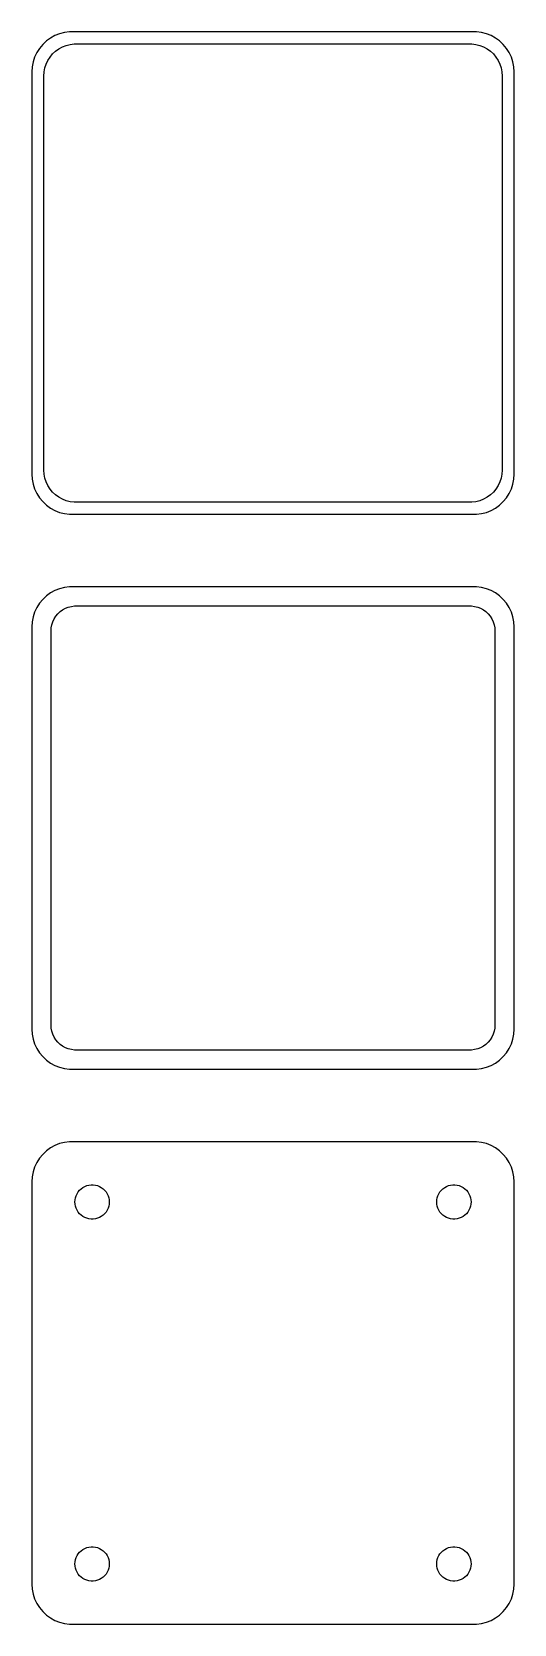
# Model space of a CAD drawing. Header units: metres. Extents: x -30 to 30, y 177 to 375.
import ezdxf

# ---------------------------------------------------------------- set-up
doc = ezdxf.new("R2010")
doc.units = ezdxf.units.M

msp = doc.modelspace()

# ---------------------------------------------------------------- linework, layer by layer
for p, q in [((-27.6791, 374.222), (-28.1871, 373.853)), ((-27.1289, 374.524), (-27.6791, 374.222)), ((-26.5451, 374.755), (-27.1289, 374.524)), ((-25.9369, 374.911), (-26.5451, 374.755)), ((-25.3139, 374.99), (-25.9369, 374.911)), ((25.3139, 374.99), (-25.3139, 374.99)), ((25.9369, 374.911), (25.3139, 374.99)), ((26.5451, 374.755), (25.9369, 374.911)), ((27.1289, 374.524), (26.5451, 374.755)), ((27.6791, 374.222), (27.1289, 374.524)), ((28.1871, 373.853), (27.6791, 374.222)), ((-29.3815, 372.409), (-29.6489, 371.841)), ((-29.0451, 372.939), (-29.3815, 372.409)), ((-28.6448, 373.423), (-29.0451, 372.939)), ((-28.1871, 373.853), (-28.6448, 373.423)), ((-27.7361, 371.851), (-27.4159, 372.238)), ((-27.4159, 372.238), (-27.0497, 372.582)), ((-27.0497, 372.582), (-26.6433, 372.877)), ((-26.6433, 372.877), (-26.2031, 373.119)), ((-26.2031, 373.119), (-25.7361, 373.304)), ((-25.7361, 373.304), (-25.2495, 373.429)), ((-25.2495, 373.429), (-24.7512, 373.492)), ((-24.7512, 373.492), (24.7512, 373.492)), ((24.7512, 373.492), (25.2495, 373.429)), ((25.2495, 373.429), (25.7361, 373.304)), ((25.7361, 373.304), (26.2031, 373.119)), ((26.2031, 373.119), (26.6433, 372.877)), ((26.6433, 372.877), (27.0497, 372.582)), ((27.0497, 372.582), (27.4159, 372.238)), ((27.4159, 372.238), (27.7361, 371.851)), ((28.6448, 373.423), (28.1871, 373.853)), ((29.0451, 372.939), (28.6448, 373.423)), ((29.3815, 372.409), (29.0451, 372.939)), ((29.6489, 371.841), (29.3815, 372.409)), ((-29.9606, 370.627), (-30, 370)), ((-29.8429, 371.243), (-29.9606, 370.627)), ((-29.6489, 371.841), (-29.8429, 371.243)), ((-28.4684, 370.001), (-28.3743, 370.495)), ((-28.3743, 370.495), (-28.2191, 370.972)), ((-28.2191, 370.972), (-28.0052, 371.427)), ((-28.0052, 371.427), (-27.7361, 371.851)), ((27.7361, 371.851), (28.0052, 371.427)), ((28.0052, 371.427), (28.2191, 370.972)), ((28.2191, 370.972), (28.3743, 370.495)), ((28.3743, 370.495), (28.4684, 370.001)), ((29.8429, 371.243), (29.6489, 371.841)), ((29.9606, 370.627), (29.8429, 371.243)), ((30, 370), (29.9606, 370.627)), ((-30, 370), (-30, 320)), ((-28.5, 369.5), (-28.4684, 370.001)), ((-28.5, 320.5), (-28.5, 369.5)), ((28.4684, 370.001), (28.5, 369.5)), ((28.5, 369.5), (28.5, 320.5)), ((30, 320), (30, 370)), ((-30, 320), (-29.9606, 319.373)), ((-29.9606, 319.373), (-29.8429, 318.757)), ((-29.8429, 318.757), (-29.6489, 318.159)), ((-28.4684, 319.999), (-28.5, 320.5)), ((-28.3743, 319.505), (-28.4684, 319.999)), ((-28.2191, 319.028), (-28.3743, 319.505)), ((-28.0052, 318.573), (-28.2191, 319.028)), ((28.2191, 319.028), (28.0052, 318.573)), ((28.3743, 319.505), (28.2191, 319.028)), ((28.4684, 319.999), (28.3743, 319.505)), ((28.5, 320.5), (28.4684, 319.999)), ((29.6489, 318.159), (29.8429, 318.757)), ((29.8429, 318.757), (29.9606, 319.373)), ((29.9606, 319.373), (30, 320)), ((-29.6489, 318.159), (-29.3815, 317.591)), ((-29.3815, 317.591), (-29.0451, 317.061)), ((-29.0451, 317.061), (-28.6448, 316.577)), ((-27.7361, 318.149), (-28.0052, 318.573)), ((-27.4159, 317.762), (-27.7361, 318.149)), ((-27.0497, 317.418), (-27.4159, 317.762)), ((-26.6433, 317.123), (-27.0497, 317.418)), ((-26.2031, 316.881), (-26.6433, 317.123)), ((-25.7361, 316.696), (-26.2031, 316.881)), ((26.2031, 316.881), (25.7361, 316.696)), ((26.6433, 317.123), (26.2031, 316.881)), ((27.0497, 317.418), (26.6433, 317.123)), ((27.4159, 317.762), (27.0497, 317.418)), ((27.7361, 318.149), (27.4159, 317.762)), ((28.0052, 318.573), (27.7361, 318.149)), ((28.6448, 316.577), (29.0451, 317.061)), ((29.0451, 317.061), (29.3815, 317.591)), ((29.3815, 317.591), (29.6489, 318.159)), ((-28.6448, 316.577), (-28.1871, 316.147)), ((-28.1871, 316.147), (-27.6791, 315.778)), ((-27.6791, 315.778), (-27.1289, 315.476)), ((-27.1289, 315.476), (-26.5451, 315.245)), ((-26.5451, 315.245), (-25.9369, 315.089)), ((-25.9369, 315.089), (-25.3139, 315.01)), ((-25.2495, 316.571), (-25.7361, 316.696)), ((-25.3139, 315.01), (25.3139, 315.01)), ((-24.7512, 316.508), (-25.2495, 316.571)), ((24.7512, 316.508), (-24.7512, 316.508)), ((25.2495, 316.571), (24.7512, 316.508)), ((25.7361, 316.696), (25.2495, 316.571)), ((25.3139, 315.01), (25.9369, 315.089)), ((25.9369, 315.089), (26.5451, 315.245)), ((26.5451, 315.245), (27.1289, 315.476)), ((27.1289, 315.476), (27.6791, 315.778)), ((27.6791, 315.778), (28.1871, 316.147)), ((28.1871, 316.147), (28.6448, 316.577)), ((-27.6791, 305.222), (-28.1871, 304.853)), ((-27.1289, 305.524), (-27.6791, 305.222)), ((-26.5451, 305.755), (-27.1289, 305.524)), ((-25.9369, 305.911), (-26.5451, 305.755)), ((-25.3139, 305.99), (-25.9369, 305.911)), ((25.3139, 305.99), (-25.3139, 305.99)), ((25.9369, 305.911), (25.3139, 305.99)), ((26.5451, 305.755), (25.9369, 305.911)), ((27.1289, 305.524), (26.5451, 305.755)), ((27.6791, 305.222), (27.1289, 305.524)), ((28.1871, 304.853), (27.6791, 305.222)), ((-29.3815, 303.409), (-29.6489, 302.841)), ((-29.0451, 303.939), (-29.3815, 303.409)), ((-28.6448, 304.423), (-29.0451, 303.939)), ((-28.1871, 304.853), (-28.6448, 304.423)), ((-26.4842, 302.899), (-26.168, 303.128)), ((-26.168, 303.128), (-25.8254, 303.317)), ((-25.8254, 303.317), (-25.4619, 303.461)), ((-25.4619, 303.461), (-25.0833, 303.558)), ((-25.0833, 303.558), (-24.6954, 303.607)), ((-24.6954, 303.607), (24.6954, 303.607)), ((24.6954, 303.607), (25.0833, 303.558)), ((25.0833, 303.558), (25.4619, 303.461)), ((25.4619, 303.461), (25.8254, 303.317)), ((25.8254, 303.317), (26.168, 303.128)), ((26.168, 303.128), (26.4842, 302.899)), ((28.6448, 304.423), (28.1871, 304.853)), ((29.0451, 303.939), (28.6448, 304.423)), ((29.3815, 303.409), (29.0451, 303.939)), ((29.6489, 302.841), (29.3815, 303.409)), ((-29.9606, 301.627), (-30, 301)), ((-30, 301), (-30, 251)), ((-29.8429, 302.243), (-29.9606, 301.627)), ((-29.6489, 302.841), (-29.8429, 302.243)), ((-27.5884, 300.89), (-27.5151, 301.274)), ((-27.5151, 301.274), (-27.3943, 301.646)), ((-27.3943, 301.646), (-27.2279, 302)), ((-27.2279, 302), (-27.0184, 302.33)), ((-27.0184, 302.33), (-26.7692, 302.631)), ((-26.7692, 302.631), (-26.4842, 302.899)), ((26.4842, 302.899), (26.7692, 302.631)), ((26.7692, 302.631), (27.0184, 302.33)), ((27.0184, 302.33), (27.2279, 302)), ((27.2279, 302), (27.3943, 301.646)), ((27.3943, 301.646), (27.5151, 301.274)), ((27.5151, 301.274), (27.5884, 300.89)), ((29.8429, 302.243), (29.6489, 302.841)), ((29.9606, 301.627), (29.8429, 302.243)), ((30, 301), (29.9606, 301.627)), ((30, 251), (30, 301)), ((-27.6129, 300.5), (-27.5884, 300.89)), ((-27.6129, 251.5), (-27.6129, 300.5)), ((27.5884, 300.89), (27.6129, 300.5)), ((27.6129, 300.5), (27.6129, 251.5)), ((-27.5884, 251.11), (-27.6129, 251.5)), ((27.6129, 251.5), (27.5884, 251.11)), ((-30, 251), (-29.9606, 250.373)), ((-29.9606, 250.373), (-29.8429, 249.757)), ((-29.8429, 249.757), (-29.6489, 249.159)), ((-27.5151, 250.726), (-27.5884, 251.11)), ((-27.3943, 250.354), (-27.5151, 250.726)), ((-27.2279, 250), (-27.3943, 250.354)), ((-27.0184, 249.67), (-27.2279, 250)), ((-26.7692, 249.369), (-27.0184, 249.67)), ((27.0184, 249.67), (26.7692, 249.369)), ((27.2279, 250), (27.0184, 249.67)), ((27.3943, 250.354), (27.2279, 250)), ((27.5151, 250.726), (27.3943, 250.354)), ((27.5884, 251.11), (27.5151, 250.726)), ((29.6489, 249.159), (29.8429, 249.757)), ((29.8429, 249.757), (29.9606, 250.373)), ((29.9606, 250.373), (30, 251)), ((-29.6489, 249.159), (-29.3815, 248.591)), ((-29.3815, 248.591), (-29.0451, 248.061)), ((-29.0451, 248.061), (-28.6448, 247.577)), ((-28.6448, 247.577), (-28.1871, 247.147)), ((-26.4842, 249.101), (-26.7692, 249.369)), ((-26.168, 248.872), (-26.4842, 249.101)), ((-25.8254, 248.683), (-26.168, 248.872)), ((-25.4619, 248.539), (-25.8254, 248.683)), ((-25.0833, 248.442), (-25.4619, 248.539)), ((-24.6954, 248.393), (-25.0833, 248.442)), ((24.6954, 248.393), (-24.6954, 248.393)), ((25.0833, 248.442), (24.6954, 248.393)), ((25.4619, 248.539), (25.0833, 248.442)), ((25.8254, 248.683), (25.4619, 248.539)), ((26.168, 248.872), (25.8254, 248.683)), ((26.4842, 249.101), (26.168, 248.872)), ((26.7692, 249.369), (26.4842, 249.101)), ((28.1871, 247.147), (28.6448, 247.577)), ((28.6448, 247.577), (29.0451, 248.061)), ((29.0451, 248.061), (29.3815, 248.591)), ((29.3815, 248.591), (29.6489, 249.159)), ((-28.1871, 247.147), (-27.6791, 246.778)), ((-27.6791, 246.778), (-27.1289, 246.476)), ((-27.1289, 246.476), (-26.5451, 246.245)), ((-26.5451, 246.245), (-25.9369, 246.089)), ((-25.9369, 246.089), (-25.3139, 246.01)), ((-25.3139, 246.01), (25.3139, 246.01)), ((25.3139, 246.01), (25.9369, 246.089)), ((25.9369, 246.089), (26.5451, 246.245)), ((26.5451, 246.245), (27.1289, 246.476)), ((27.1289, 246.476), (27.6791, 246.778)), ((27.6791, 246.778), (28.1871, 247.147)), ((-28.1871, 235.853), (-28.6448, 235.423)), ((-27.6791, 236.222), (-28.1871, 235.853)), ((-27.1289, 236.524), (-27.6791, 236.222)), ((-26.5451, 236.755), (-27.1289, 236.524)), ((-25.9369, 236.911), (-26.5451, 236.755)), ((-25.3139, 236.99), (-25.9369, 236.911)), ((25.3139, 236.99), (-25.3139, 236.99)), ((25.9369, 236.911), (25.3139, 236.99)), ((26.5451, 236.755), (25.9369, 236.911)), ((27.1289, 236.524), (26.5451, 236.755)), ((27.6791, 236.222), (27.1289, 236.524)), ((28.1871, 235.853), (27.6791, 236.222)), ((28.6448, 235.423), (28.1871, 235.853)), ((-29.6489, 233.841), (-29.8429, 233.243)), ((-29.3815, 234.409), (-29.6489, 233.841)), ((-29.0451, 234.939), (-29.3815, 234.409)), ((-28.6448, 235.423), (-29.0451, 234.939)), ((29.0451, 234.939), (28.6448, 235.423)), ((29.3815, 234.409), (29.0451, 234.939)), ((29.6489, 233.841), (29.3815, 234.409)), ((29.8429, 233.243), (29.6489, 233.841)), ((-29.9606, 232.627), (-30, 232)), ((-30, 232), (-30, 182)), ((-29.8429, 233.243), (-29.9606, 232.627)), ((29.9606, 232.627), (29.8429, 233.243)), ((30, 232), (29.9606, 232.627)), ((30, 182), (30, 232)), ((-24.6353, 229.5), (-24.6185, 229.768)), ((-24.6185, 229.768), (-24.5682, 230.031)), ((-24.5682, 230.031), (-24.4853, 230.286)), ((-24.4853, 230.286), (-24.3712, 230.529)), ((-24.3712, 230.529), (-24.2275, 230.755)), ((-24.2275, 230.755), (-24.0565, 230.962)), ((-24.0565, 230.962), (-23.8611, 231.145)), ((-23.8611, 231.145), (-23.6441, 231.303)), ((-23.6441, 231.303), (-23.4091, 231.432)), ((-23.4091, 231.432), (-23.1598, 231.531)), ((-23.1598, 231.531), (-22.9001, 231.597)), ((-22.9001, 231.597), (-22.6341, 231.631)), ((-22.6341, 231.631), (-22.3659, 231.631)), ((-22.3659, 231.631), (-22.0999, 231.597)), ((-22.0999, 231.597), (-21.8401, 231.531)), ((-21.8401, 231.531), (-21.5908, 231.432)), ((-21.5908, 231.432), (-21.3559, 231.303)), ((-21.3559, 231.303), (-21.1389, 231.145)), ((-21.1389, 231.145), (-20.9434, 230.962)), ((-20.9434, 230.962), (-20.7725, 230.755)), ((-20.7725, 230.755), (-20.6288, 230.529)), ((-20.6288, 230.529), (-20.5146, 230.286)), ((-20.5146, 230.286), (-20.4318, 230.031)), ((-20.4318, 230.031), (-20.3815, 229.768)), ((-20.3815, 229.768), (-20.3647, 229.5)), ((20.3647, 229.5), (20.3815, 229.768)), ((20.3815, 229.768), (20.4318, 230.031)), ((20.4318, 230.031), (20.5146, 230.286)), ((20.5146, 230.286), (20.6288, 230.529)), ((20.6288, 230.529), (20.7725, 230.755)), ((20.7725, 230.755), (20.9434, 230.962)), ((20.9434, 230.962), (21.1389, 231.145)), ((21.1389, 231.145), (21.3559, 231.303)), ((21.3559, 231.303), (21.5908, 231.432)), ((21.5908, 231.432), (21.8401, 231.531)), ((21.8401, 231.531), (22.0999, 231.597)), ((22.0999, 231.597), (22.3659, 231.631)), ((22.3659, 231.631), (22.6341, 231.631)), ((22.6341, 231.631), (22.9001, 231.597)), ((22.9001, 231.597), (23.1598, 231.531)), ((23.1598, 231.531), (23.4091, 231.432)), ((23.4091, 231.432), (23.6441, 231.303)), ((23.6441, 231.303), (23.8611, 231.145)), ((23.8611, 231.145), (24.0565, 230.962)), ((24.0565, 230.962), (24.2275, 230.755)), ((24.2275, 230.755), (24.3712, 230.529)), ((24.3712, 230.529), (24.4853, 230.286)), ((24.4853, 230.286), (24.5682, 230.031)), ((24.5682, 230.031), (24.6185, 229.768)), ((24.6185, 229.768), (24.6353, 229.5)), ((-24.6185, 229.232), (-24.6353, 229.5)), ((-24.5682, 228.969), (-24.6185, 229.232)), ((-24.4853, 228.714), (-24.5682, 228.969)), ((-24.3712, 228.471), (-24.4853, 228.714)), ((-24.2275, 228.245), (-24.3712, 228.471)), ((-24.0565, 228.038), (-24.2275, 228.245)), ((-23.8611, 227.855), (-24.0565, 228.038)), ((-23.6441, 227.697), (-23.8611, 227.855)), ((-23.4091, 227.568), (-23.6441, 227.697)), ((-21.3559, 227.697), (-21.5908, 227.568)), ((-21.1389, 227.855), (-21.3559, 227.697)), ((-20.9434, 228.038), (-21.1389, 227.855)), ((-20.7725, 228.245), (-20.9434, 228.038)), ((-20.6288, 228.471), (-20.7725, 228.245)), ((-20.5146, 228.714), (-20.6288, 228.471)), ((-20.4318, 228.969), (-20.5146, 228.714)), ((-20.3815, 229.232), (-20.4318, 228.969)), ((-20.3647, 229.5), (-20.3815, 229.232)), ((20.3815, 229.232), (20.3647, 229.5)), ((20.4318, 228.969), (20.3815, 229.232)), ((20.5146, 228.714), (20.4318, 228.969)), ((20.6288, 228.471), (20.5146, 228.714)), ((20.7725, 228.245), (20.6288, 228.471)), ((20.9434, 228.038), (20.7725, 228.245)), ((21.1389, 227.855), (20.9434, 228.038)), ((21.3559, 227.697), (21.1389, 227.855)), ((21.5908, 227.568), (21.3559, 227.697)), ((23.6441, 227.697), (23.4091, 227.568)), ((23.8611, 227.855), (23.6441, 227.697)), ((24.0565, 228.038), (23.8611, 227.855)), ((24.2275, 228.245), (24.0565, 228.038)), ((24.3712, 228.471), (24.2275, 228.245)), ((24.4853, 228.714), (24.3712, 228.471)), ((24.5682, 228.969), (24.4853, 228.714)), ((24.6185, 229.232), (24.5682, 228.969)), ((24.6353, 229.5), (24.6185, 229.232)), ((-23.1598, 227.469), (-23.4091, 227.568)), ((-22.9001, 227.403), (-23.1598, 227.469)), ((-22.6341, 227.369), (-22.9001, 227.403)), ((-22.3659, 227.369), (-22.6341, 227.369)), ((-22.0999, 227.403), (-22.3659, 227.369)), ((-21.8401, 227.469), (-22.0999, 227.403)), ((-21.5908, 227.568), (-21.8401, 227.469)), ((21.8401, 227.469), (21.5908, 227.568)), ((22.0999, 227.403), (21.8401, 227.469)), ((22.3659, 227.369), (22.0999, 227.403)), ((22.6341, 227.369), (22.3659, 227.369)), ((22.9001, 227.403), (22.6341, 227.369)), ((23.1598, 227.469), (22.9001, 227.403)), ((23.4091, 227.568), (23.1598, 227.469)), ((-24.0565, 185.962), (-23.8611, 186.145)), ((-23.8611, 186.145), (-23.6441, 186.303)), ((-23.6441, 186.303), (-23.4091, 186.432)), ((-23.4091, 186.432), (-23.1598, 186.531)), ((-23.1598, 186.531), (-22.9001, 186.597)), ((-22.9001, 186.597), (-22.6341, 186.631)), ((-22.6341, 186.631), (-22.3659, 186.631)), ((-22.3659, 186.631), (-22.0999, 186.597)), ((-22.0999, 186.597), (-21.8401, 186.531)), ((-21.8401, 186.531), (-21.5908, 186.432)), ((-21.5908, 186.432), (-21.3559, 186.303)), ((-21.3559, 186.303), (-21.1389, 186.145)), ((-21.1389, 186.145), (-20.9434, 185.962)), ((20.9434, 185.962), (21.1389, 186.145)), ((21.1389, 186.145), (21.3559, 186.303)), ((21.3559, 186.303), (21.5908, 186.432)), ((21.5908, 186.432), (21.8401, 186.531)), ((21.8401, 186.531), (22.0999, 186.597)), ((22.0999, 186.597), (22.3659, 186.631)), ((22.3659, 186.631), (22.6341, 186.631)), ((22.6341, 186.631), (22.9001, 186.597)), ((22.9001, 186.597), (23.1598, 186.531)), ((23.1598, 186.531), (23.4091, 186.432)), ((23.4091, 186.432), (23.6441, 186.303)), ((23.6441, 186.303), (23.8611, 186.145)), ((23.8611, 186.145), (24.0565, 185.962)), ((-24.6353, 184.5), (-24.6185, 184.768)), ((-24.6185, 184.232), (-24.6353, 184.5)), ((-24.6185, 184.768), (-24.5682, 185.031)), ((-24.5682, 183.969), (-24.6185, 184.232)), ((-24.5682, 185.031), (-24.4853, 185.286)), ((-24.4853, 185.286), (-24.3712, 185.529)), ((-24.3712, 185.529), (-24.2275, 185.755)), ((-24.2275, 185.755), (-24.0565, 185.962)), ((-20.9434, 185.962), (-20.7725, 185.755)), ((-20.7725, 185.755), (-20.6288, 185.529)), ((-20.6288, 185.529), (-20.5146, 185.286)), ((-20.5146, 185.286), (-20.4318, 185.031)), ((-20.4318, 185.031), (-20.3815, 184.768)), ((-20.3815, 184.232), (-20.4318, 183.969)), ((-20.3815, 184.768), (-20.3647, 184.5)), ((-20.3647, 184.5), (-20.3815, 184.232)), ((20.3647, 184.5), (20.3815, 184.768)), ((20.3815, 184.232), (20.3647, 184.5)), ((20.3815, 184.768), (20.4318, 185.031)), ((20.4318, 183.969), (20.3815, 184.232)), ((20.4318, 185.031), (20.5146, 185.286)), ((20.5146, 185.286), (20.6288, 185.529)), ((20.6288, 185.529), (20.7725, 185.755)), ((20.7725, 185.755), (20.9434, 185.962)), ((24.0565, 185.962), (24.2275, 185.755)), ((24.2275, 185.755), (24.3712, 185.529)), ((24.3712, 185.529), (24.4853, 185.286)), ((24.4853, 185.286), (24.5682, 185.031)), ((24.5682, 185.031), (24.6185, 184.768)), ((24.6185, 184.232), (24.5682, 183.969)), ((24.6185, 184.768), (24.6353, 184.5)), ((24.6353, 184.5), (24.6185, 184.232)), ((-24.4853, 183.714), (-24.5682, 183.969)), ((-24.3712, 183.471), (-24.4853, 183.714)), ((-24.2275, 183.245), (-24.3712, 183.471)), ((-24.0565, 183.038), (-24.2275, 183.245)), ((-23.8611, 182.855), (-24.0565, 183.038)), ((-23.6441, 182.697), (-23.8611, 182.855)), ((-23.4091, 182.568), (-23.6441, 182.697)), ((-23.1598, 182.469), (-23.4091, 182.568)), ((-22.9001, 182.403), (-23.1598, 182.469)), ((-22.6341, 182.369), (-22.9001, 182.403)), ((-22.3659, 182.369), (-22.6341, 182.369)), ((-22.0999, 182.403), (-22.3659, 182.369)), ((-21.8401, 182.469), (-22.0999, 182.403)), ((-21.5908, 182.568), (-21.8401, 182.469)), ((-21.3559, 182.697), (-21.5908, 182.568)), ((-21.1389, 182.855), (-21.3559, 182.697)), ((-20.9434, 183.038), (-21.1389, 182.855)), ((-20.7725, 183.245), (-20.9434, 183.038)), ((-20.6288, 183.471), (-20.7725, 183.245)), ((-20.5146, 183.714), (-20.6288, 183.471)), ((-20.4318, 183.969), (-20.5146, 183.714)), ((20.5146, 183.714), (20.4318, 183.969)), ((20.6288, 183.471), (20.5146, 183.714)), ((20.7725, 183.245), (20.6288, 183.471)), ((20.9434, 183.038), (20.7725, 183.245)), ((21.1389, 182.855), (20.9434, 183.038)), ((21.3559, 182.697), (21.1389, 182.855)), ((21.5908, 182.568), (21.3559, 182.697)), ((21.8401, 182.469), (21.5908, 182.568)), ((22.0999, 182.403), (21.8401, 182.469)), ((22.3659, 182.369), (22.0999, 182.403)), ((22.6341, 182.369), (22.3659, 182.369)), ((22.9001, 182.403), (22.6341, 182.369)), ((23.1598, 182.469), (22.9001, 182.403)), ((23.4091, 182.568), (23.1598, 182.469)), ((23.6441, 182.697), (23.4091, 182.568)), ((23.8611, 182.855), (23.6441, 182.697)), ((24.0565, 183.038), (23.8611, 182.855)), ((24.2275, 183.245), (24.0565, 183.038)), ((24.3712, 183.471), (24.2275, 183.245)), ((24.4853, 183.714), (24.3712, 183.471)), ((24.5682, 183.969), (24.4853, 183.714)), ((-30, 182), (-29.9606, 181.373)), ((-29.9606, 181.373), (-29.8429, 180.757)), ((-29.8429, 180.757), (-29.6489, 180.159)), ((29.6489, 180.159), (29.8429, 180.757)), ((29.8429, 180.757), (29.9606, 181.373)), ((29.9606, 181.373), (30, 182)), ((-29.6489, 180.159), (-29.3815, 179.591)), ((-29.3815, 179.591), (-29.0451, 179.061)), ((-29.0451, 179.061), (-28.6448, 178.577)), ((-28.6448, 178.577), (-28.1871, 178.147)), ((28.1871, 178.147), (28.6448, 178.577)), ((28.6448, 178.577), (29.0451, 179.061)), ((29.0451, 179.061), (29.3815, 179.591)), ((29.3815, 179.591), (29.6489, 180.159)), ((-28.1871, 178.147), (-27.6791, 177.778)), ((-27.6791, 177.778), (-27.1289, 177.476)), ((-27.1289, 177.476), (-26.5451, 177.245)), ((-26.5451, 177.245), (-25.9369, 177.089)), ((-25.9369, 177.089), (-25.3139, 177.01)), ((-25.3139, 177.01), (25.3139, 177.01)), ((25.3139, 177.01), (25.9369, 177.089)), ((25.9369, 177.089), (26.5451, 177.245)), ((26.5451, 177.245), (27.1289, 177.476)), ((27.1289, 177.476), (27.6791, 177.778)), ((27.6791, 177.778), (28.1871, 178.147))]:
    msp.add_line(p, q)

doc.saveas('drawing.dxf')
